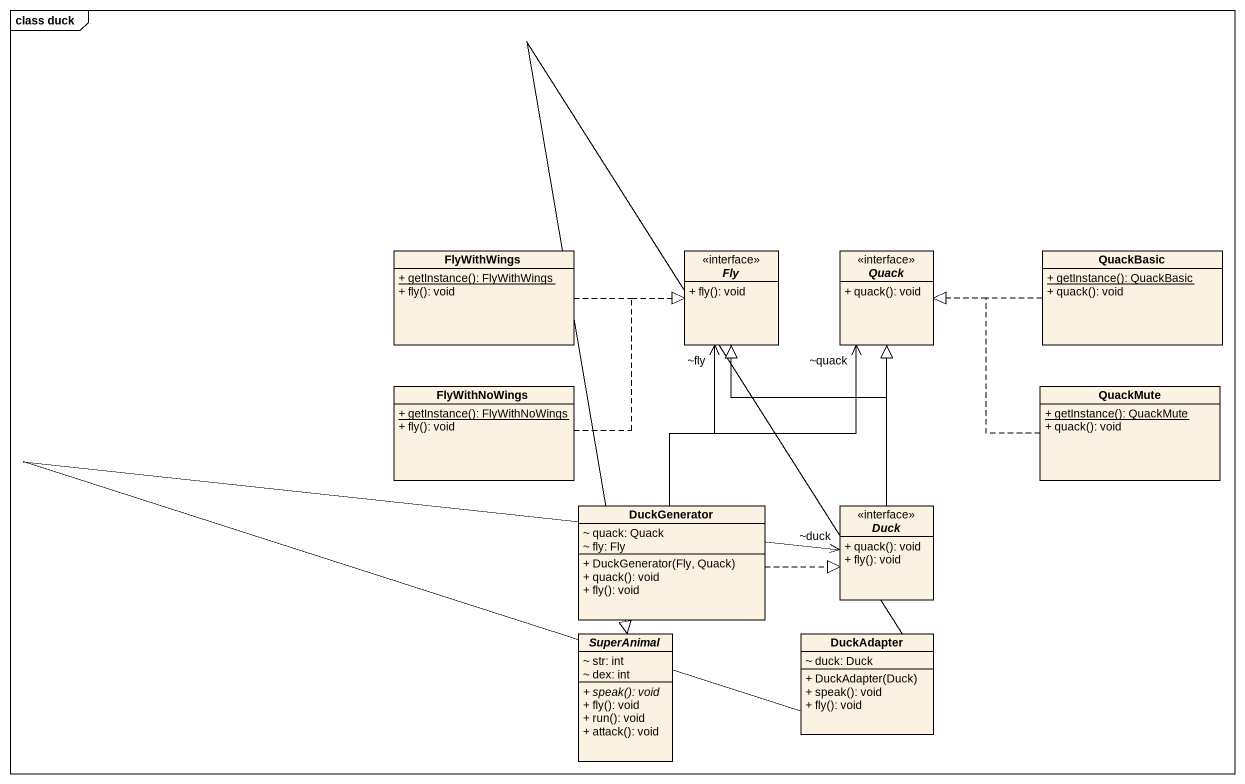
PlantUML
@startuml
mainframe class duck
hide circle
hide empty members
skinparam classAttributeIconSize 0
class FlyWithWings {
  {static} + getInstance(): FlyWithWings
  + fly(): void
}
interface Fly <<interface>> {
  + fly(): void
}
interface Quack <<interface>> {
  + quack(): void
}
class QuackBasic {
  {static} + getInstance(): QuackBasic
  + quack(): void
}
class FlyWithNoWings {
  {static} + getInstance(): FlyWithNoWings
  + fly(): void
}
class QuackMute {
  {static} + getInstance(): QuackMute
  + quack(): void
}
class DuckGenerator {
  ~ quack: Quack
  ~ fly: Fly
  + DuckGenerator(Fly, Quack)
  + quack(): void
  + fly(): void
}
interface Duck <<interface>> {
  + quack(): void
  + fly(): void
}
abstract class SuperAnimal {
  ~ str: int
  ~ dex: int
  {abstract} + speak(): void
  + fly(): void
  + run(): void
  + attack(): void
}
class DuckAdapter {
  ~ duck: Duck
  + DuckAdapter(Duck)
  + speak(): void
  + fly(): void
}
FlyWithWings .right.|> Fly
QuackBasic .left.|> Quack
FlyWithNoWings .right.|> Fly
QuackMute .left.|> Quack
DuckGenerator -up-> "~fly" Fly
DuckGenerator -up-> "~quack" Quack
DuckGenerator .right.|> Duck
Duck -up-|> Fly
Duck -up-|> Quack
DuckAdapter -up-> "~duck" Duck
DuckAdapter -left-|> SuperAnimal
@enduml
